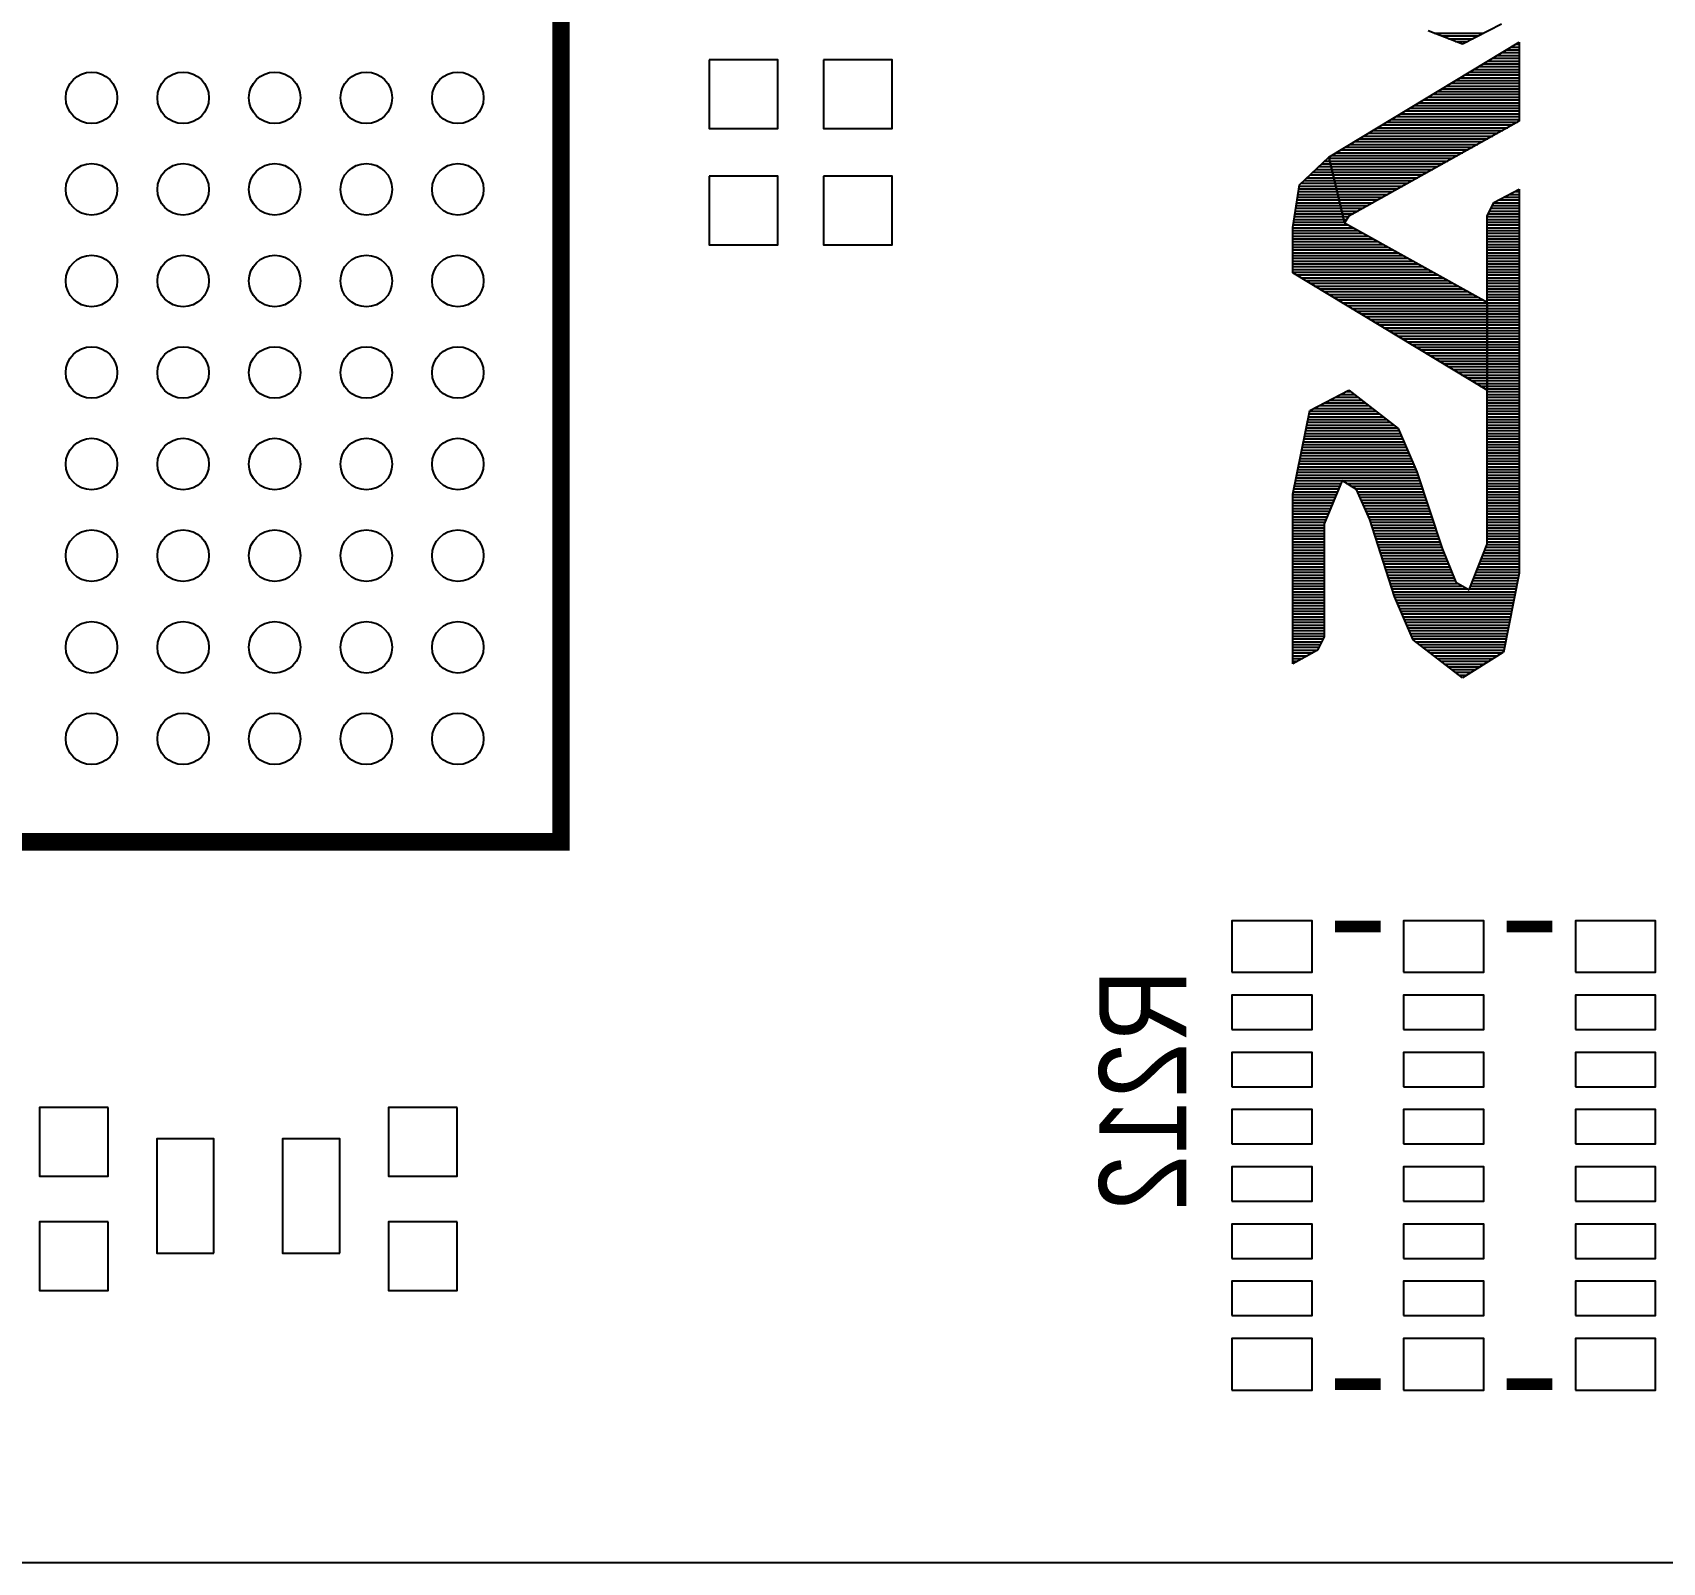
# Model space of a CAD drawing. Extents: x -25 to 108, y -8 to 51.
# Drawn here: x 46.74 to 60.98, y 0 to 13.37 of the extents above; entities that cross this region are included whole.
import ezdxf

# ---------------------------------------------------------------- set-up
doc = ezdxf.new("R2010")
doc.units = 0
for name, color, linetype in [('BG_OUTLINE', 1, 'CONTINUOUS'), ('BG_SILKBOTTOM20240221', 40, 'CONTINUOUS'), ('PIN_BOTTOM', 202, 'CONTINUOUS')]:
    doc.layers.add(name, color=color, linetype=linetype)

msp = doc.modelspace()

# ---------------------------------------------------------------- linework, layer by layer
at = {"layer": 'BG_OUTLINE'}
msp.add_lwpolyline([(0.007874, 2.999994, 0.414214), (3.007868, 0), (88.507824, 0, 0.414214), (91.507818, 2.999994), (91.507818, 10.500106), (84.807806, 10.500106), (84.807806, 24.500078), (91.507818, 24.500078), (91.507818, 31.999936, 0.414214), (88.507824, 34.99993), (3.007868, 34.99993, 0.414214), (0.007874, 31.999936), (0.007874, 3.999992)], format="xyb", close=True, dxfattribs=at)
at = {"layer": 'BG_SILKBOTTOM20240221'}
for points, const_width in [([(38.356286, 18.660618), (38.356286, 6.29539), (51.356514, 6.29539), (51.356514, 19.295618), (38.991286, 19.295618), (38.356286, 18.660618)], 0.1524), ([(58.116978, 5.555996), (58.516774, 5.555996)], 0.1016), ([(59.617102, 5.555996), (60.016898, 5.555996)], 0.1016), ([(58.116978, 1.556004), (58.516774, 1.556004)], 0.1016), ([(59.617102, 1.556004), (60.016898, 1.556004)], 0.1016)]:
    msp.add_lwpolyline(points, dxfattribs=dict(at, const_width=const_width))
for points in [[(59.57062, 13.439394), (59.230768, 13.263118)], [(58.062622, 12.277344), (59.72683, 13.28293)], [(59.230768, 13.263118), (58.931048, 13.38072)], [(58.984388, 13.360146), (59.417204, 13.360146)], [(59.046618, 13.335762), (59.370722, 13.335762)], [(59.108086, 13.311632), (59.323732, 13.311632)], [(59.170316, 13.286994), (59.276996, 13.286994)], [(59.693302, 13.262864), (59.72683, 13.262864)], [(59.72683, 13.28293), (59.72683, 12.59078)], [(59.45251, 13.117068), (59.72683, 13.117068)], [(59.492642, 13.141452), (59.72683, 13.141452)], [(59.532774, 13.165836), (59.72683, 13.165836)], [(59.572906, 13.189966), (59.72683, 13.189966)], [(59.613292, 13.21435), (59.72683, 13.21435)], [(59.653424, 13.23848), (59.72683, 13.23848)], [(59.211464, 12.971526), (59.72683, 12.971526)], [(59.251342, 12.99591), (59.72683, 12.99591)], [(59.291728, 13.020294), (59.72683, 13.020294)], [(59.33186, 13.04417), (59.72683, 13.04417)], [(59.372246, 13.068554), (59.72683, 13.068554)], [(59.412378, 13.092684), (59.72683, 13.092684)], [(58.970418, 12.825984), (59.72683, 12.825984)], [(59.010296, 12.850114), (59.72683, 12.850114)], [(59.050682, 12.874498), (59.72683, 12.874498)], [(59.090814, 12.898628), (59.72683, 12.898628)], [(59.130946, 12.923012), (59.72683, 12.923012)], [(59.171332, 12.947142), (59.72683, 12.947142)], [(58.729372, 12.680442), (59.72683, 12.680442)], [(58.76925, 12.704318), (59.72683, 12.704318)], [(58.809382, 12.728702), (59.72683, 12.728702)], [(58.849768, 12.752832), (59.72683, 12.752832)], [(58.8899, 12.777216), (59.72683, 12.777216)], [(58.930286, 12.801346), (59.72683, 12.801346)], [(59.72683, 12.59078), (58.238898, 11.761724)], [(58.488326, 12.534646), (59.626246, 12.534646)], [(58.528458, 12.558776), (59.669426, 12.558776)], [(58.568336, 12.58316), (59.713114, 12.58316)], [(58.608722, 12.60729), (59.72683, 12.60729)], [(58.648854, 12.631674), (59.72683, 12.631674)], [(58.688986, 12.656058), (59.72683, 12.656058)], [(58.247026, 12.38885), (59.36488, 12.38885)], [(58.287412, 12.41298), (59.408314, 12.41298)], [(58.32729, 12.437364), (59.452002, 12.437364)], [(58.367422, 12.461494), (59.49569, 12.461494)], [(58.407808, 12.485878), (59.539124, 12.485878)], [(58.44794, 12.510262), (59.582812, 12.510262)], [(57.80786, 12.036044), (58.062622, 12.277344)], [(58.026554, 12.243308), (58.070242, 12.243308)], [(58.051954, 12.267438), (58.064654, 12.267438)], [(58.199528, 11.702796), (58.062622, 12.277344)], [(58.062622, 12.277344), (58.199528, 11.702796)], [(58.065162, 12.267438), (59.146948, 12.267438)], [(58.071004, 12.243308), (59.10326, 12.243308)], [(58.086244, 12.291822), (59.190382, 12.291822)], [(58.126376, 12.315698), (59.233816, 12.315698)], [(58.166762, 12.34059), (59.27725, 12.34059)], [(58.206894, 12.364466), (59.320938, 12.364466)], [(57.898538, 12.121642), (58.09996, 12.121642)], [(57.923938, 12.146026), (58.094118, 12.146026)], [(57.949338, 12.17041), (58.088276, 12.17041)], [(57.9755, 12.194794), (58.081926, 12.194794)], [(58.001154, 12.218924), (58.076084, 12.218924)], [(58.076846, 12.218924), (59.059826, 12.218924)], [(58.082434, 12.194794), (59.016138, 12.194794)], [(58.08853, 12.17041), (58.97245, 12.17041)], [(58.094372, 12.146026), (58.928762, 12.146026)], [(58.100214, 12.121642), (58.885074, 12.121642)], [(57.749186, 11.663934), (57.80786, 12.036044)], [(57.798462, 11.975846), (58.13425, 11.975846)], [(57.802018, 12.00023), (58.128662, 12.00023)], [(57.806082, 12.024614), (58.12282, 12.024614)], [(57.821576, 12.048998), (58.116978, 12.048998)], [(57.84723, 12.073128), (58.111136, 12.073128)], [(57.872884, 12.097512), (58.105802, 12.097512)], [(58.105802, 12.097512), (58.841386, 12.097512)], [(58.11139, 12.073128), (58.797952, 12.073128)], [(58.117232, 12.048998), (58.754264, 12.048998)], [(58.123074, 12.024614), (58.711338, 12.024614)], [(58.128916, 12.00023), (58.66765, 12.00023)], [(58.134758, 11.975846), (58.624216, 11.975846)], [(59.505342, 11.87958), (59.72683, 11.996674)], [(59.688222, 11.975846), (59.72683, 11.975846)], [(59.72683, 11.996674), (59.72683, 8.641334)], [(57.775602, 11.830304), (58.169048, 11.830304)], [(57.779158, 11.854942), (58.163206, 11.854942)], [(57.782968, 11.879072), (58.157618, 11.879072)], [(57.787286, 11.903456), (58.151776, 11.903456)], [(57.790588, 11.927586), (58.145934, 11.927586)], [(57.794398, 11.95197), (58.140092, 11.95197)], [(58.140346, 11.95197), (58.580274, 11.95197)], [(58.146188, 11.927586), (58.536586, 11.927586)], [(58.15203, 11.903456), (58.493152, 11.903456)], [(58.157872, 11.879072), (58.449464, 11.879072)], [(58.163206, 11.854942), (58.40603, 11.854942)], [(58.16981, 11.830304), (58.362342, 11.830304)], [(59.446414, 11.761724), (59.505342, 11.87958)], [(59.480704, 11.830304), (59.72683, 11.830304)], [(59.49315, 11.854942), (59.72683, 11.854942)], [(59.504834, 11.879072), (59.72683, 11.879072)], [(59.550046, 11.903456), (59.72683, 11.903456)], [(59.596274, 11.927586), (59.72683, 11.927586)], [(59.641994, 11.95197), (59.72683, 11.95197)], [(57.752488, 11.684762), (58.232294, 11.684762)], [(57.756044, 11.709146), (58.198004, 11.709146)], [(57.760108, 11.733276), (58.192162, 11.733276)], [(57.763918, 11.75766), (58.186574, 11.75766)], [(57.767728, 11.78179), (58.180732, 11.78179)], [(57.771284, 11.806174), (58.17489, 11.806174)], [(58.175398, 11.806174), (58.318654, 11.806174)], [(58.18124, 11.78179), (58.27522, 11.78179)], [(58.187082, 11.75766), (58.236358, 11.75766)], [(58.192924, 11.733276), (58.220356, 11.733276)], [(58.198766, 11.709146), (58.203846, 11.709146)], [(58.238898, 11.761724), (58.199528, 11.702796)], [(58.199528, 11.702796), (59.446414, 11.011154)], [(59.446414, 11.011154), (59.446414, 11.761724)], [(59.446414, 11.75766), (59.72683, 11.75766)], [(59.446414, 11.733276), (59.72683, 11.733276)], [(59.446414, 11.709146), (59.72683, 11.709146)], [(59.446414, 11.684762), (59.72683, 11.684762)], [(59.45632, 11.78179), (59.72683, 11.78179)], [(59.468766, 11.806174), (59.72683, 11.806174)], [(57.749186, 11.265408), (57.749186, 11.663934)], [(57.749186, 11.660378), (58.275728, 11.660378)], [(57.749186, 11.635994), (58.31967, 11.635994)], [(57.749186, 11.612118), (58.363612, 11.612118)], [(57.749186, 11.587734), (58.407046, 11.587734)], [(57.749186, 11.563604), (58.451242, 11.563604)], [(57.749186, 11.53922), (58.49493, 11.53922)], [(59.446414, 11.660378), (59.72683, 11.660378)], [(59.446414, 11.635994), (59.72683, 11.635994)], [(59.446414, 11.612118), (59.72683, 11.612118)], [(59.446414, 11.587734), (59.72683, 11.587734)], [(59.446414, 11.563604), (59.72683, 11.563604)], [(59.446414, 11.53922), (59.72683, 11.53922)], [(57.749186, 11.514836), (58.538618, 11.514836)], [(57.749186, 11.490452), (58.582306, 11.490452)], [(57.749186, 11.466322), (58.625994, 11.466322)], [(57.749186, 11.441938), (58.669682, 11.441938)], [(57.749186, 11.417808), (58.713878, 11.417808)], [(57.749186, 11.393424), (58.757312, 11.393424)], [(59.446414, 11.514836), (59.72683, 11.514836)], [(59.446414, 11.490452), (59.72683, 11.490452)], [(59.446414, 11.466322), (59.72683, 11.466322)], [(59.446414, 11.441938), (59.72683, 11.441938)], [(59.446414, 11.417808), (59.72683, 11.417808)], [(59.446414, 11.393424), (59.72683, 11.393424)], [(57.749186, 11.369294), (58.801, 11.369294)], [(57.749186, 11.344656), (58.844942, 11.344656)], [(57.749186, 11.320526), (58.888376, 11.320526)], [(57.749186, 11.296142), (58.932064, 11.296142)], [(57.749186, 11.272266), (58.97626, 11.272266)], [(59.446414, 10.241026), (57.749186, 11.265408)], [(57.778904, 11.247882), (59.019694, 11.247882)], [(59.446414, 11.369294), (59.72683, 11.369294)], [(59.446414, 11.344656), (59.72683, 11.344656)], [(59.446414, 11.320526), (59.72683, 11.320526)], [(59.446414, 11.296142), (59.72683, 11.296142)], [(59.446414, 11.272266), (59.72683, 11.272266)], [(59.446414, 11.247882), (59.72683, 11.247882)], [(57.818528, 11.223752), (59.063382, 11.223752)], [(57.858914, 11.199368), (59.107324, 11.199368)], [(57.8993, 11.174984), (59.150758, 11.174984)], [(57.939686, 11.1506), (59.1947, 11.1506)], [(57.979564, 11.12647), (59.238642, 11.12647)], [(59.446414, 11.223752), (59.72683, 11.223752)], [(59.446414, 11.199368), (59.72683, 11.199368)], [(59.446414, 11.174984), (59.72683, 11.174984)], [(59.446414, 11.1506), (59.72683, 11.1506)], [(59.446414, 11.12647), (59.72683, 11.12647)], [(58.01995, 11.102086), (59.282584, 11.102086)], [(58.060336, 11.077956), (59.326018, 11.077956)], [(58.100468, 11.053572), (59.36996, 11.053572)], [(58.140346, 11.029188), (59.413648, 11.029188)], [(58.180732, 11.004804), (59.446414, 11.004804)], [(58.220864, 10.980674), (59.446414, 10.980674)], [(59.446414, 11.102086), (59.72683, 11.102086)], [(59.446414, 11.077956), (59.72683, 11.077956)], [(59.446414, 11.053572), (59.72683, 11.053572)], [(59.446414, 11.029188), (59.72683, 11.029188)], [(59.446414, 11.011154), (59.446414, 10.241026)], [(59.446414, 10.241026), (59.446414, 11.011154)], [(59.446414, 11.004804), (59.72683, 11.004804)], [(59.446414, 10.980674), (59.72683, 10.980674)], [(58.261504, 10.95629), (59.446414, 10.95629)], [(58.301382, 10.932414), (59.446414, 10.932414)], [(58.341514, 10.90803), (59.446414, 10.90803)], [(58.382154, 10.8839), (59.446414, 10.8839)], [(58.422286, 10.859262), (59.446414, 10.859262)], [(58.462418, 10.835132), (59.446414, 10.835132)], [(59.446414, 10.95629), (59.72683, 10.95629)], [(59.446414, 10.932414), (59.72683, 10.932414)], [(59.446414, 10.90803), (59.72683, 10.90803)], [(59.446414, 10.8839), (59.72683, 10.8839)], [(59.446414, 10.859262), (59.72683, 10.859262)], [(59.446414, 10.835132), (59.72683, 10.835132)], [(58.50255, 10.810748), (59.446414, 10.810748)], [(58.542682, 10.786618), (59.446414, 10.786618)], [(58.583068, 10.762234), (59.446414, 10.762234)], [(58.6232, 10.738104), (59.446414, 10.738104)], [(58.663586, 10.71372), (59.446414, 10.71372)], [(58.703718, 10.689336), (59.446414, 10.689336)], [(59.446414, 10.810748), (59.72683, 10.810748)], [(59.446414, 10.786618), (59.72683, 10.786618)], [(59.446414, 10.762234), (59.72683, 10.762234)], [(59.446414, 10.738104), (59.72683, 10.738104)], [(59.446414, 10.71372), (59.72683, 10.71372)], [(59.446414, 10.689336), (59.72683, 10.689336)], [(58.744358, 10.664952), (59.446414, 10.664952)], [(58.783982, 10.640822), (59.446414, 10.640822)], [(58.824368, 10.616438), (59.446414, 10.616438)], [(58.864754, 10.592562), (59.446414, 10.592562)], [(58.904632, 10.568178), (59.446414, 10.568178)], [(58.945018, 10.543794), (59.446414, 10.543794)], [(59.446414, 10.664952), (59.72683, 10.664952)], [(59.446414, 10.640822), (59.72683, 10.640822)], [(59.446414, 10.616438), (59.72683, 10.616438)], [(59.446414, 10.592562), (59.72683, 10.592562)], [(59.446414, 10.568178), (59.72683, 10.568178)], [(59.446414, 10.543794), (59.72683, 10.543794)], [(58.985404, 10.51941), (59.446414, 10.51941)], [(59.025536, 10.49528), (59.446414, 10.49528)], [(59.065414, 10.470896), (59.446414, 10.470896)], [(59.1058, 10.446766), (59.446414, 10.446766)], [(59.145932, 10.422382), (59.446414, 10.422382)], [(59.186572, 10.398252), (59.446414, 10.398252)], [(59.446414, 10.51941), (59.72683, 10.51941)], [(59.446414, 10.49528), (59.72683, 10.49528)], [(59.446414, 10.470896), (59.72683, 10.470896)], [(59.446414, 10.446766), (59.72683, 10.446766)], [(59.446414, 10.422382), (59.72683, 10.422382)], [(59.446414, 10.398252), (59.72683, 10.398252)], [(59.22645, 10.373614), (59.446414, 10.373614)], [(59.266582, 10.349484), (59.446414, 10.349484)], [(59.307222, 10.3251), (59.446414, 10.3251)], [(59.347354, 10.30097), (59.446414, 10.30097)], [(59.386978, 10.276586), (59.446414, 10.276586)], [(59.427618, 10.25271), (59.446414, 10.25271)], [(59.446414, 10.373614), (59.72683, 10.373614)], [(59.446414, 10.349484), (59.72683, 10.349484)], [(59.446414, 10.3251), (59.72683, 10.3251)], [(59.446414, 10.30097), (59.72683, 10.30097)], [(59.446414, 10.276586), (59.72683, 10.276586)], [(59.446414, 10.25271), (59.72683, 10.25271)], [(57.8993, 10.064242), (58.238898, 10.241026)], [(58.027316, 10.131044), (58.38063, 10.131044)], [(58.074306, 10.155428), (58.349134, 10.155428)], [(58.120534, 10.179558), (58.317892, 10.179558)], [(58.16727, 10.203942), (58.28665, 10.203942)], [(58.21426, 10.228326), (58.255408, 10.228326)], [(58.238898, 10.241026), (58.669682, 9.907524)], [(59.446414, 8.895588), (59.446414, 10.241026)], [(59.446414, 10.228326), (59.72683, 10.228326)], [(59.446414, 10.203942), (59.72683, 10.203942)], [(59.446414, 10.179558), (59.72683, 10.179558)], [(59.446414, 10.155428), (59.72683, 10.155428)], [(59.446414, 10.131044), (59.72683, 10.131044)], [(57.749186, 9.33323), (57.8993, 10.064242)], [(57.88279, 9.985248), (58.569098, 9.985248)], [(57.88787, 10.009632), (58.537602, 10.009632)], [(57.892696, 10.033762), (58.506106, 10.033762)], [(57.897522, 10.058146), (58.47461, 10.058146)], [(57.933844, 10.08253), (58.443114, 10.08253)], [(57.980834, 10.106914), (58.412126, 10.106914)], [(59.446414, 10.106914), (59.72683, 10.106914)], [(59.446414, 10.08253), (59.72683, 10.08253)], [(59.446414, 10.058146), (59.72683, 10.058146)], [(59.446414, 10.033762), (59.72683, 10.033762)], [(59.446414, 10.009632), (59.72683, 10.009632)], [(59.446414, 9.985248), (59.72683, 9.985248)], [(57.853072, 9.839706), (58.698892, 9.839706)], [(57.857898, 9.86409), (58.688224, 9.86409)], [(57.862978, 9.887966), (58.67781, 9.887966)], [(57.868058, 9.912858), (58.662824, 9.912858)], [(57.872884, 9.936734), (58.631836, 9.936734)], [(57.877964, 9.961118), (58.600086, 9.961118)], [(58.669682, 9.907524), (58.833004, 9.529064)], [(59.446414, 9.961118), (59.72683, 9.961118)], [(59.446414, 9.936734), (59.72683, 9.936734)], [(59.446414, 9.912858), (59.72683, 9.912858)], [(59.446414, 9.887966), (59.72683, 9.887966)], [(59.446414, 9.86409), (59.72683, 9.86409)], [(59.446414, 9.839706), (59.72683, 9.839706)], [(57.8231, 9.69391), (58.761376, 9.69391)], [(57.828434, 9.718294), (58.750962, 9.718294)], [(57.83326, 9.742678), (58.740802, 9.742678)], [(57.838086, 9.767062), (58.730134, 9.767062)], [(57.842912, 9.791192), (58.719974, 9.791192)], [(57.847738, 9.815576), (58.709306, 9.815576)], [(59.446414, 9.815576), (59.72683, 9.815576)], [(59.446414, 9.791192), (59.72683, 9.791192)], [(59.446414, 9.767062), (59.72683, 9.767062)], [(59.446414, 9.742678), (59.72683, 9.742678)], [(59.446414, 9.718294), (59.72683, 9.718294)], [(59.446414, 9.69391), (59.72683, 9.69391)], [(57.792874, 9.548114), (58.824368, 9.548114)], [(57.798208, 9.572498), (58.813954, 9.572498)], [(57.803034, 9.596882), (58.803286, 9.596882)], [(57.80786, 9.621266), (58.793126, 9.621266)], [(57.812686, 9.645396), (58.782458, 9.645396)], [(57.818274, 9.66978), (58.772298, 9.66978)], [(59.446414, 9.66978), (59.72683, 9.66978)], [(59.446414, 9.645396), (59.72683, 9.645396)], [(59.446414, 9.621266), (59.72683, 9.621266)], [(59.446414, 9.596882), (59.72683, 9.596882)], [(59.446414, 9.572498), (59.72683, 9.572498)], [(59.446414, 9.548114), (59.72683, 9.548114)], [(57.763156, 9.402572), (58.160158, 9.402572)], [(57.768236, 9.42721), (58.170064, 9.42721)], [(57.773062, 9.45134), (58.858658, 9.45134)], [(57.778396, 9.475724), (58.850276, 9.475724)], [(57.783222, 9.499854), (58.842402, 9.499854)], [(57.788048, 9.524238), (58.834274, 9.524238)], [(58.179716, 9.451086), (58.023506, 9.072372)], [(58.304176, 9.3726), (58.179716, 9.451086)], [(58.21807, 9.42721), (58.866278, 9.42721)], [(58.256678, 9.402572), (58.874406, 9.402572)], [(58.833004, 9.529064), (59.054746, 8.856726)], [(59.446414, 9.524238), (59.72683, 9.524238)], [(59.446414, 9.499854), (59.72683, 9.499854)], [(59.446414, 9.475724), (59.72683, 9.475724)], [(59.446414, 9.45134), (59.72683, 9.45134)], [(59.446414, 9.42721), (59.72683, 9.42721)], [(59.446414, 9.402572), (59.72683, 9.402572)], [(57.749186, 7.851394), (57.749186, 9.33323)], [(57.749186, 9.329928), (58.13044, 9.329928)], [(57.749186, 9.305544), (58.119772, 9.305544)], [(57.749186, 9.281414), (58.109866, 9.281414)], [(57.749186, 9.25703), (58.09996, 9.25703)], [(57.75325, 9.354058), (58.140092, 9.354058)], [(57.75833, 9.378442), (58.150252, 9.378442)], [(58.295032, 9.378442), (58.88228, 9.378442)], [(58.421524, 9.111488), (58.304176, 9.3726)], [(58.313066, 9.354058), (58.890662, 9.354058)], [(58.323734, 9.329928), (58.898536, 9.329928)], [(58.334656, 9.305544), (58.906664, 9.305544)], [(58.345324, 9.281414), (58.914538, 9.281414)], [(58.3565, 9.25703), (58.92292, 9.25703)], [(59.446414, 9.378442), (59.72683, 9.378442)], [(59.446414, 9.354058), (59.72683, 9.354058)], [(59.446414, 9.329928), (59.72683, 9.329928)], [(59.446414, 9.305544), (59.72683, 9.305544)], [(59.446414, 9.281414), (59.72683, 9.281414)], [(59.446414, 9.25703), (59.72683, 9.25703)], [(57.749186, 9.232646), (58.0898, 9.232646)], [(57.749186, 9.208262), (58.080148, 9.208262)], [(57.749186, 9.184386), (58.069734, 9.184386)], [(57.749186, 9.160002), (58.059574, 9.160002)], [(57.749186, 9.135872), (58.049668, 9.135872)], [(57.749186, 9.111488), (58.039762, 9.111488)], [(58.367168, 9.232646), (58.93054, 9.232646)], [(58.37809, 9.208262), (58.938414, 9.208262)], [(58.388758, 9.184386), (58.946542, 9.184386)], [(58.400188, 9.160002), (58.954162, 9.160002)], [(58.410856, 9.135872), (58.962544, 9.135872)], [(58.63717, 8.43915), (58.421524, 9.111488)], [(58.421524, 9.111488), (58.970418, 9.111488)], [(59.446414, 9.232646), (59.72683, 9.232646)], [(59.446414, 9.208262), (59.72683, 9.208262)], [(59.446414, 9.184386), (59.72683, 9.184386)], [(59.446414, 9.160002), (59.72683, 9.160002)], [(59.446414, 9.135872), (59.72683, 9.135872)], [(59.446414, 9.111488), (59.72683, 9.111488)], [(57.749186, 9.087104), (58.029094, 9.087104)], [(57.749186, 9.06272), (58.023506, 9.06272)], [(57.749186, 9.03859), (58.023506, 9.03859)], [(57.749186, 9.014206), (58.023506, 9.014206)], [(57.749186, 8.990076), (58.023506, 8.990076)], [(58.023506, 9.072372), (58.023506, 8.086344)], [(58.429398, 9.087104), (58.978546, 9.087104)], [(58.437272, 9.06272), (58.986166, 9.06272)], [(58.444892, 9.03859), (58.994548, 9.03859)], [(58.452766, 9.014206), (59.002676, 9.014206)], [(58.460386, 8.990076), (59.011058, 8.990076)], [(59.446414, 9.087104), (59.72683, 9.087104)], [(59.446414, 9.06272), (59.72683, 9.06272)], [(59.446414, 9.03859), (59.72683, 9.03859)], [(59.446414, 9.014206), (59.72683, 9.014206)], [(59.446414, 8.990076), (59.72683, 8.990076)], [(57.749186, 8.965692), (58.023506, 8.965692)], [(57.749186, 8.941562), (58.023506, 8.941562)], [(57.749186, 8.916924), (58.023506, 8.916924)], [(57.749186, 8.892794), (58.023506, 8.892794)], [(57.749186, 8.86841), (58.023506, 8.86841)], [(57.749186, 8.844534), (58.023506, 8.844534)], [(58.468514, 8.965692), (59.018678, 8.965692)], [(58.476134, 8.941562), (59.026806, 8.941562)], [(58.484262, 8.916924), (59.03468, 8.916924)], [(58.491882, 8.892794), (59.0423, 8.892794)], [(58.499756, 8.86841), (59.050682, 8.86841)], [(58.507376, 8.844534), (59.059826, 8.844534)], [(59.054746, 8.856726), (59.172602, 8.563102)], [(59.28995, 8.497824), (59.446414, 8.895588)], [(59.42584, 8.844534), (59.72683, 8.844534)], [(59.435492, 8.86841), (59.72683, 8.86841)], [(59.445398, 8.892794), (59.72683, 8.892794)], [(59.446414, 8.965692), (59.72683, 8.965692)], [(59.446414, 8.941562), (59.72683, 8.941562)], [(59.446414, 8.916924), (59.72683, 8.916924)], [(57.749186, 8.82015), (58.023506, 8.82015)], [(57.749186, 8.79602), (58.023506, 8.79602)], [(57.749186, 8.771636), (58.023506, 8.771636)], [(57.749186, 8.747252), (58.023506, 8.747252)], [(57.749186, 8.722868), (58.023506, 8.722868)], [(57.749186, 8.698738), (58.023506, 8.698738)], [(58.51525, 8.82015), (59.069224, 8.82015)], [(58.522616, 8.79602), (59.07913, 8.79602)], [(58.53049, 8.771636), (59.088274, 8.771636)], [(58.538618, 8.747252), (59.098434, 8.747252)], [(58.546238, 8.722868), (59.108086, 8.722868)], [(58.554112, 8.698738), (59.117992, 8.698738)], [(59.36869, 8.698738), (59.72683, 8.698738)], [(59.378342, 8.722868), (59.72683, 8.722868)], [(59.38774, 8.747252), (59.72683, 8.747252)], [(59.397646, 8.771636), (59.72683, 8.771636)], [(59.40679, 8.79602), (59.72683, 8.79602)], [(59.416696, 8.82015), (59.72683, 8.82015)], [(57.749186, 8.674354), (58.023506, 8.674354)], [(57.749186, 8.650224), (58.023506, 8.650224)], [(57.749186, 8.62584), (58.023506, 8.62584)], [(57.749186, 8.601456), (58.023506, 8.601456)], [(57.749186, 8.577072), (58.023506, 8.577072)], [(57.749186, 8.552942), (58.023506, 8.552942)], [(58.561732, 8.674354), (59.127644, 8.674354)], [(58.569606, 8.650224), (59.13755, 8.650224)], [(58.57748, 8.62584), (59.146948, 8.62584)], [(58.585354, 8.601456), (59.1566, 8.601456)], [(58.592974, 8.577072), (59.166506, 8.577072)], [(58.601102, 8.552942), (59.190128, 8.552942)], [(59.172602, 8.563102), (59.28995, 8.497824)], [(59.311286, 8.552942), (59.709812, 8.552942)], [(59.320938, 8.577072), (59.714638, 8.577072)], [(59.330336, 8.601456), (59.71921, 8.601456)], [(59.340242, 8.62584), (59.72429, 8.62584)], [(59.349386, 8.650224), (59.72683, 8.650224)], [(59.359292, 8.674354), (59.72683, 8.674354)], [(59.72683, 8.641334), (59.590178, 7.949184)], [(57.749186, 8.528558), (58.023506, 8.528558)], [(57.749186, 8.504682), (58.023506, 8.504682)], [(57.749186, 8.480298), (58.023506, 8.480298)], [(57.749186, 8.456168), (58.023506, 8.456168)], [(57.749186, 8.43153), (58.023506, 8.43153)], [(57.749186, 8.4074), (58.023506, 8.4074)], [(58.608722, 8.528558), (59.233816, 8.528558)], [(58.616596, 8.504682), (59.277758, 8.504682)], [(58.624216, 8.480298), (59.695588, 8.480298)], [(58.631836, 8.456168), (59.690762, 8.456168)], [(58.799984, 8.060436), (58.63717, 8.43915)], [(58.640726, 8.43153), (59.685682, 8.43153)], [(58.651394, 8.4074), (59.680856, 8.4074)], [(59.292236, 8.504682), (59.700414, 8.504682)], [(59.301634, 8.528558), (59.704986, 8.528558)], [(57.749186, 8.383016), (58.023506, 8.383016)], [(57.749186, 8.358886), (58.023506, 8.358886)], [(57.749186, 8.334502), (58.023506, 8.334502)], [(57.749186, 8.310372), (58.023506, 8.310372)], [(57.749186, 8.285988), (58.023506, 8.285988)], [(57.749186, 8.261604), (58.023506, 8.261604)], [(58.6613, 8.383016), (59.67603, 8.383016)], [(58.671714, 8.358886), (59.671204, 8.358886)], [(58.682382, 8.334502), (59.666632, 8.334502)], [(58.692796, 8.310372), (59.661806, 8.310372)], [(58.703464, 8.285988), (59.656726, 8.285988)], [(58.713878, 8.261604), (59.652154, 8.261604)], [(57.749186, 8.23722), (58.023506, 8.23722)], [(57.749186, 8.21309), (58.023506, 8.21309)], [(57.749186, 8.188706), (58.023506, 8.188706)], [(57.749186, 8.16483), (58.023506, 8.16483)], [(57.749186, 8.140446), (58.023506, 8.140446)], [(57.749186, 8.116062), (58.023506, 8.116062)], [(58.723784, 8.23722), (59.647328, 8.23722)], [(58.734452, 8.21309), (59.642248, 8.21309)], [(58.744866, 8.188706), (59.63793, 8.188706)], [(58.755788, 8.16483), (59.633104, 8.16483)], [(58.765948, 8.140446), (59.628278, 8.140446)], [(58.776362, 8.116062), (59.623198, 8.116062)], [(57.749186, 8.091678), (58.023506, 8.091678)], [(57.749186, 8.067548), (58.014362, 8.067548)], [(57.749186, 8.043164), (58.001662, 8.043164)], [(57.749186, 8.019034), (57.989978, 8.019034)], [(57.749186, 7.99465), (57.977278, 7.99465)], [(58.023506, 8.086344), (57.964832, 7.968996)], [(58.78703, 8.091678), (59.618372, 8.091678)], [(58.796936, 8.067548), (59.613546, 8.067548)], [(59.230768, 7.727696), (58.799984, 8.060436)], [(58.82259, 8.043164), (59.608974, 8.043164)], [(58.854086, 8.019034), (59.604148, 8.019034)], [(58.885582, 7.99465), (59.599322, 7.99465)], [(57.749186, 7.97052), (57.965848, 7.97052)], [(57.964832, 7.968996), (57.749186, 7.851394)], [(57.749186, 7.945882), (57.922922, 7.945882)], [(57.749186, 7.921752), (57.878218, 7.921752)], [(57.749186, 7.897368), (57.834022, 7.897368)], [(57.749186, 7.873238), (57.789572, 7.873238)], [(58.917078, 7.97052), (59.59475, 7.97052)], [(58.948066, 7.945882), (59.578748, 7.945882)], [(58.979816, 7.921752), (59.54014, 7.921752)], [(59.011058, 7.897368), (59.501278, 7.897368)], [(59.0423, 7.873238), (59.46267, 7.873238)], [(59.07405, 7.848854), (59.424316, 7.848854)], [(59.583574, 7.949184), (59.230768, 7.727696)], [(59.590178, 7.949184), (59.583574, 7.949184)], [(59.105546, 7.824978), (59.385454, 7.824978)], [(59.136788, 7.800594), (59.346846, 7.800594)], [(59.168284, 7.77621), (59.308238, 7.77621)], [(59.199526, 7.751826), (59.269376, 7.751826)]]:
    msp.add_lwpolyline(points, dxfattribs=at)
at = {"layer": 'PIN_BOTTOM'}
for points in [[(52.651406, 13.12672), (52.651406, 12.52728), (53.250846, 12.52728), (53.250846, 13.12672)], [(53.65115, 13.12672), (53.65115, 12.52728), (54.25059, 12.52728), (54.25059, 13.12672)], [(52.651406, 12.11072), (52.651406, 11.51128), (53.250846, 11.51128), (53.250846, 12.11072)], [(53.65115, 12.11072), (53.65115, 11.51128), (54.25059, 11.51128), (54.25059, 12.11072)], [(57.216802, 5.155946), (57.916826, 5.155946), (57.916826, 5.606034), (57.216802, 5.606034)], [(58.716926, 5.155946), (59.41695, 5.155946), (59.41695, 5.606034), (58.716926, 5.606034)], [(58.716926, 5.155946), (59.41695, 5.155946), (59.41695, 5.606034), (58.716926, 5.606034)], [(60.21705, 5.155946), (60.917074, 5.155946), (60.917074, 5.606034), (60.21705, 5.606034)], [(57.216802, 4.655947), (57.916826, 4.655947), (57.916826, 4.955921), (57.216802, 4.955921)], [(58.716926, 4.655947), (59.41695, 4.655947), (59.41695, 4.955921), (58.716926, 4.955921)], [(58.716926, 4.655947), (59.41695, 4.655947), (59.41695, 4.955921), (58.716926, 4.955921)], [(60.21705, 4.655947), (60.917074, 4.655947), (60.917074, 4.955921), (60.21705, 4.955921)], [(57.216802, 4.156075), (57.916826, 4.156075), (57.916826, 4.456049), (57.216802, 4.456049)], [(58.716926, 4.156075), (59.41695, 4.156075), (59.41695, 4.456049), (58.716926, 4.456049)], [(58.716926, 4.156075), (59.41695, 4.156075), (59.41695, 4.456049), (58.716926, 4.456049)], [(60.21705, 4.156075), (60.917074, 4.156075), (60.917074, 4.456049), (60.21705, 4.456049)], [(47.400718, 3.974592), (46.801278, 3.974592), (46.801278, 3.375152), (47.400718, 3.375152)], [(50.448718, 3.974592), (49.849278, 3.974592), (49.849278, 3.375152), (50.448718, 3.375152)], [(57.216802, 3.655949), (57.916826, 3.655949), (57.916826, 3.955923), (57.216802, 3.955923)], [(58.716926, 3.655949), (59.41695, 3.655949), (59.41695, 3.955923), (58.716926, 3.955923)], [(58.716926, 3.655949), (59.41695, 3.655949), (59.41695, 3.955923), (58.716926, 3.955923)], [(60.21705, 3.655949), (60.917074, 3.655949), (60.917074, 3.955923), (60.21705, 3.955923)], [(48.325278, 2.700274), (48.325278, 3.700272), (47.825152, 3.700272), (47.825152, 2.700274)], [(49.425098, 2.700274), (49.425098, 3.700272), (48.924972, 3.700272), (48.924972, 2.700274)], [(57.216802, 3.156077), (57.916826, 3.156077), (57.916826, 3.456051), (57.216802, 3.456051)], [(58.716926, 3.156077), (59.41695, 3.156077), (59.41695, 3.456051), (58.716926, 3.456051)], [(58.716926, 3.156077), (59.41695, 3.156077), (59.41695, 3.456051), (58.716926, 3.456051)], [(60.21705, 3.156077), (60.917074, 3.156077), (60.917074, 3.456051), (60.21705, 3.456051)], [(47.400718, 2.974848), (46.801278, 2.974848), (46.801278, 2.375408), (47.400718, 2.375408)], [(50.448718, 2.974848), (49.849278, 2.974848), (49.849278, 2.375408), (50.448718, 2.375408)], [(57.216802, 2.655951), (57.916826, 2.655951), (57.916826, 2.955925), (57.216802, 2.955925)], [(58.716926, 2.655951), (59.41695, 2.655951), (59.41695, 2.955925), (58.716926, 2.955925)], [(58.716926, 2.655951), (59.41695, 2.655951), (59.41695, 2.955925), (58.716926, 2.955925)], [(60.21705, 2.655951), (60.917074, 2.655951), (60.917074, 2.955925), (60.21705, 2.955925)], [(57.216802, 2.156079), (57.916826, 2.156079), (57.916826, 2.456053), (57.216802, 2.456053)], [(58.716926, 2.156079), (59.41695, 2.156079), (59.41695, 2.456053), (58.716926, 2.456053)], [(58.716926, 2.156079), (59.41695, 2.156079), (59.41695, 2.456053), (58.716926, 2.456053)], [(60.21705, 2.156079), (60.917074, 2.156079), (60.917074, 2.456053), (60.21705, 2.456053)], [(57.216802, 1.505966), (57.916826, 1.505966), (57.916826, 1.956054), (57.216802, 1.956054)], [(58.716926, 1.505966), (59.41695, 1.505966), (59.41695, 1.956054), (58.716926, 1.956054)], [(58.716926, 1.505966), (59.41695, 1.505966), (59.41695, 1.956054), (58.716926, 1.956054)], [(60.21705, 1.505966), (60.917074, 1.505966), (60.917074, 1.956054), (60.21705, 1.956054)]]:
    msp.add_lwpolyline(points, close=True, dxfattribs=at)
for centre in [(47.256446, 12.795504), (48.056292, 12.795504), (48.856392, 12.795504), (49.656492, 12.795504), (50.456338, 12.795504), (47.256446, 11.995404), (48.056292, 11.995404), (48.856392, 11.995404), (49.656492, 11.995404), (50.456338, 11.995404), (47.256446, 11.195558), (48.056292, 11.195558), (48.856392, 11.195558), (49.656492, 11.195558), (50.456338, 11.195558), (47.256446, 10.395458), (48.056292, 10.395458), (48.856392, 10.395458), (49.656492, 10.395458), (50.456338, 10.395458), (47.256446, 9.595612), (48.056292, 9.595612), (48.856392, 9.595612), (49.656492, 9.595612), (50.456338, 9.595612), (47.256446, 8.795512), (48.056292, 8.795512), (48.856392, 8.795512), (49.656492, 8.795512), (50.456338, 8.795512), (47.256446, 7.995412), (48.056292, 7.995412), (48.856392, 7.995412), (49.656492, 7.995412), (50.456338, 7.995412), (47.256446, 7.195566), (48.056292, 7.195566), (48.856392, 7.195566), (49.656492, 7.195566), (50.456338, 7.195566)]:
    msp.add_circle(centre, 0.225044, dxfattribs=at)

# ---------------------------------------------------------------- texts
at = {"layer": 'BG_SILKBOTTOM20240221', "text_generation_flag": 2, "width": 0.866667}
msp.add_text('R212', height=0.762, rotation=90, dxfattribs=at).set_placement((56.8198, 5.1816))

doc.saveas('drawing.dxf')
